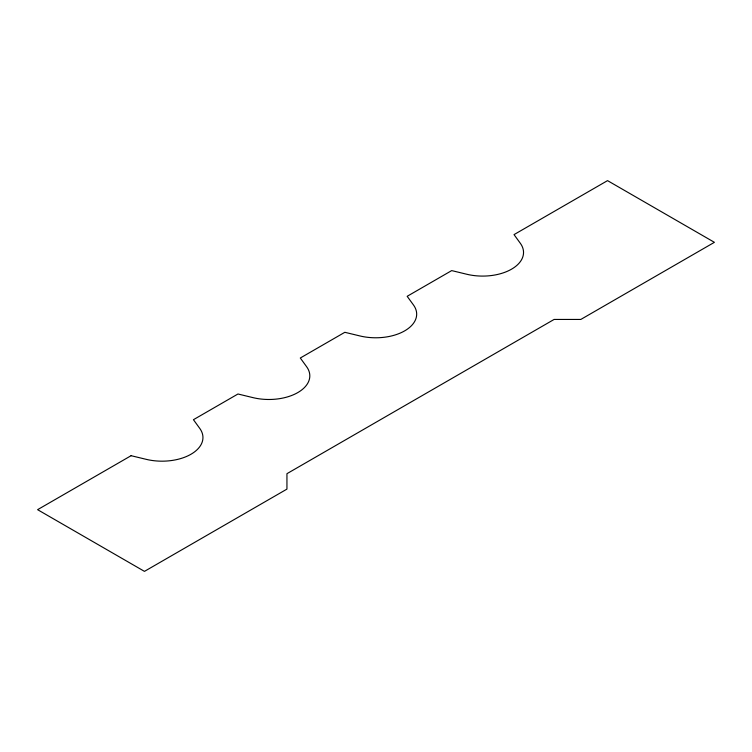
<?xml version="1.0" encoding="UTF-8"?>
<svg xmlns="http://www.w3.org/2000/svg" width="752" height="752" viewBox="0 0 752 752"><rect width="100%" height="100%" fill="white"/><g stroke="black" fill="none" stroke-linecap="round" stroke-linejoin="round"><path stroke-width="1.13" d="M131.102 455.693L37.6 509.677L144.459 571.37L286.944 489.11L286.944 473.685L554.102 319.44L580.817 319.44L714.4 242.323L607.541 180.63L514.03 234.615L520.356 243.328A40.928 23.632 0 0 1 511.548 269.169A40.928 23.632 0 0 1 466.785 274.254L451.698 270.598L407.17 296.307L413.497 305.021A40.928 23.632 0 0 1 404.679 330.861A40.928 23.632 0 0 1 359.926 335.947L344.83 332.299L300.302 358.008L306.628 366.722A40.928 23.632 0 0 1 297.82 392.563A40.928 23.632 0 0 1 253.057 397.648L237.97 393.992L193.443 419.701L199.769 428.414A40.928 23.632 0 0 1 190.961 454.255A40.928 23.632 0 0 1 146.198 459.34L131.102 455.693"/></g></svg>
